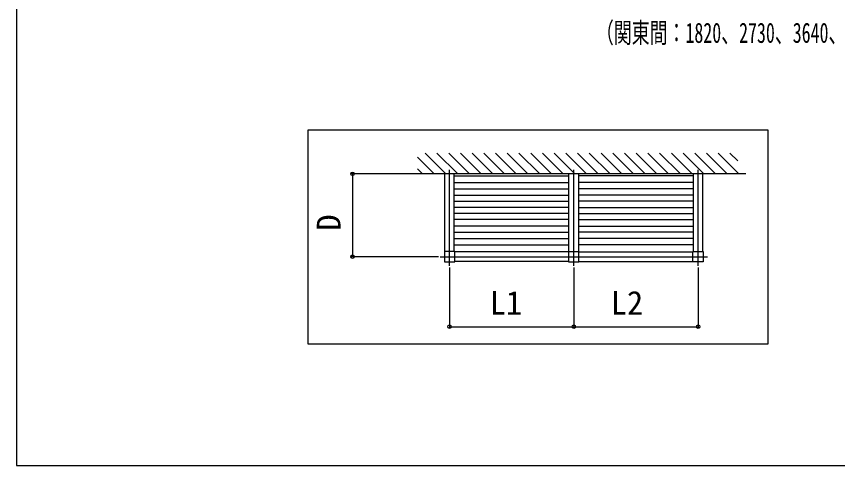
# Model space of a CAD drawing. Units: millimetres, scale not verified. Extents: x -875 to 875, y -1304 to 1297.
# Drawn here: x -875 to -369, y -1304 to -1027 of the extents above; entities that cross this region are included whole.
import ezdxf
from ezdxf.enums import TextEntityAlignment as Align

# ---------------------------------------------------------------- set-up
doc = ezdxf.new("R2010")
doc.units = ezdxf.units.MM
doc.header["$LTSCALE"] = 8
for name, color, linetype in [('0-4_YKK_12', 2, 'Continuous'), ('0-6_YKK_A1', 4, 'Continuous'), ('0-7_YKK_D', 6, 'Continuous'), ('0-8_YKK_ZWAK', 7, 'Continuous')]:
    doc.layers.add(name, color=color, linetype=linetype)
doc.styles.add('ＭＳ ゴシック', font='')
doc.styles.get('ＭＳ ゴシック').set_extended_font_data('MS Gothic')

msp = doc.modelspace()

# ---------------------------------------------------------------- linework, layer by layer
at = {"layer": '0-4_YKK_12'}
for p, q in [((-607.913, -1180.985), (-607.913, -1121.686)), ((-531.255, -1180.985), (-531.255, -1121.686)), ((-454.596, -1180.985), (-454.596, -1121.686)), ((-613.607, -1175.291), (-448.902, -1175.291))]:
    msp.add_line(p, q, dxfattribs=at)
at = {"layer": '0-6_YKK_A1'}
for p, q in [((-627.705, -1113.819), (-617.338, -1124.186)), ((-622.887, -1111.409), (-610.11, -1124.186)), ((-615.659, -1111.409), (-602.883, -1124.186)), ((-608.432, -1111.409), (-595.655, -1124.186)), ((-601.204, -1111.409), (-588.428, -1124.186)), ((-593.977, -1111.409), (-581.2, -1124.186)), ((-586.749, -1111.409), (-573.973, -1124.186)), ((-579.522, -1111.409), (-566.746, -1124.186)), ((-572.295, -1111.409), (-559.518, -1124.186)), ((-565.067, -1111.409), (-552.291, -1124.186)), ((-557.84, -1111.409), (-545.063, -1124.186)), ((-550.612, -1111.409), (-537.836, -1124.186)), ((-543.385, -1111.409), (-530.609, -1124.186)), ((-536.157, -1111.409), (-523.381, -1124.186)), ((-528.93, -1111.409), (-516.154, -1124.186)), ((-521.703, -1111.409), (-508.926, -1124.186)), ((-514.475, -1111.409), (-501.699, -1124.186)), ((-507.248, -1111.409), (-494.471, -1124.186)), ((-500.02, -1111.409), (-487.244, -1124.186)), ((-492.793, -1111.409), (-480.017, -1124.186)), ((-485.566, -1111.409), (-472.789, -1124.186)), ((-478.338, -1111.409), (-465.562, -1124.186)), ((-471.111, -1111.409), (-458.334, -1124.186)), ((-463.883, -1111.409), (-451.107, -1124.186)), ((-456.656, -1111.409), (-443.879, -1124.186)), ((-449.428, -1111.409), (-436.652, -1124.186)), ((-442.201, -1111.409), (-429.425, -1124.186)), ((-434.974, -1111.409), (-430.131, -1116.252)), ((-627.705, -1121.046), (-624.565, -1124.186)), ((-425.101, -1124.186), (-627.705, -1124.186)), ((-610.862, -1172.097), (-610.862, -1124.186)), ((-604.965, -1172.097), (-604.965, -1124.186)), ((-534.449, -1124.186), (-534.449, -1178.485)), ((-528.061, -1178.485), (-528.061, -1124.186)), ((-511.559, -1124.186), (-514.751, -1124.186)), ((-496.653, -1124.186), (-499.845, -1124.186)), ((-457.545, -1172.097), (-457.545, -1124.186)), ((-451.648, -1172.097), (-451.648, -1124.186)), ((-604.965, -1125.463), (-534.449, -1125.463)), ((-457.545, -1125.463), (-528.061, -1125.463)), ((-604.965, -1129.576), (-534.449, -1129.576)), ((-604.965, -1133.409), (-534.449, -1133.409)), ((-457.545, -1129.576), (-528.061, -1129.576)), ((-457.545, -1133.409), (-528.061, -1133.409)), ((-604.965, -1137.242), (-534.449, -1137.242)), ((-457.545, -1137.242), (-528.061, -1137.242)), ((-604.965, -1141.075), (-534.449, -1141.075)), ((-457.545, -1141.075), (-528.061, -1141.075)), ((-534.449, -1144.908), (-604.965, -1144.908)), ((-534.449, -1148.741), (-604.965, -1148.741)), ((-528.061, -1144.908), (-457.545, -1144.908)), ((-528.061, -1148.741), (-457.545, -1148.741)), ((-534.449, -1152.294), (-604.965, -1152.294)), ((-528.061, -1152.294), (-457.545, -1152.294)), ((-534.449, -1156.407), (-604.965, -1156.407)), ((-528.061, -1156.407), (-457.545, -1156.407)), ((-604.965, -1160.24), (-534.449, -1160.24)), ((-604.965, -1164.073), (-534.449, -1164.073)), ((-457.545, -1160.24), (-528.061, -1160.24)), ((-457.545, -1164.073), (-528.061, -1164.073)), ((-604.965, -1167.905), (-534.449, -1167.905)), ((-457.545, -1167.905), (-528.061, -1167.905)), ((-534.449, -1172.343), (-604.719, -1172.343)), ((-534.449, -1172.097), (-528.061, -1172.097)), ((-528.061, -1172.343), (-457.791, -1172.343)), ((-610.807, -1175.291), (-611.115, -1175.291)), ((-534.449, -1178.24), (-604.719, -1178.24)), ((-534.449, -1178.485), (-528.061, -1178.485)), ((-528.061, -1178.24), (-457.791, -1178.24))]:
    msp.add_line(p, q, dxfattribs=at)
for points in [[(-695, -1096.945), (-411.534, -1096.945), (-411.534, -1229.2), (-695, -1229.2)], [(-611.107, -1178.485), (-604.719, -1178.485), (-604.719, -1172.097), (-611.107, -1172.097)], [(-451.402, -1178.485), (-457.791, -1178.485), (-457.791, -1172.097), (-451.402, -1172.097)]]:
    msp.add_lwpolyline(points, close=True, dxfattribs=at)
at = {"layer": '0-7_YKK_D'}
for p, q in [((-626.913, -1124.186), (-668.705, -1124.186)), ((-667.705, -1124.186), (-667.705, -1175.291)), ((-614.607, -1175.291), (-668.705, -1175.291)), ((-607.913, -1181.985), (-607.913, -1219.485)), ((-531.255, -1181.985), (-531.255, -1219.485)), ((-531.255, -1181.985), (-531.255, -1219.485)), ((-454.596, -1181.985), (-454.596, -1219.485)), ((-607.913, -1218.485), (-531.255, -1218.485)), ((-531.255, -1218.485), (-454.596, -1218.485))]:
    msp.add_line(p, q, dxfattribs=at)
for centre in [(-667.705, -1124.186), (-667.705, -1175.291), (-607.913, -1218.485), (-531.255, -1218.485), (-531.255, -1218.485), (-454.596, -1218.485)]:
    msp.add_circle(centre, 1.075, dxfattribs=at)
at = {"layer": '0-8_YKK_ZWAK'}
msp.add_line((-875, 1245.8), (-875, -1304.2), dxfattribs=at)
msp.add_lwpolyline([(-875, -1304.2), (875, -1304.2), (875, 1245.8)], dxfattribs=at)

# ---------------------------------------------------------------- texts
at = {"layer": '0-7_YKK_D', "style": 'ＭＳ ゴシック', "width": 0.65}
msp.add_text('（関東間：1820、2730、3640、MM：2000、3000、4000、九州・四国間：1910、2865、3820）', height=12.46, dxfattribs=at).set_placement((-517.645, -1047.098), align=Align.BOTTOM_LEFT)
at = {"layer": '0-7_YKK_D', "style": 'ＭＳ ゴシック'}
msp.add_text('D', height=14.66, rotation=90, dxfattribs=at).set_placement((-670.705, -1159.227), align=Align.BOTTOM_LEFT)
for s, p in [('L1', (-583.107, -1215.485)), ('L2', (-508.437, -1215.485))]:
    msp.add_text(s, height=14.66, dxfattribs=at).set_placement(p, align=Align.BOTTOM_LEFT)

doc.saveas('drawing.dxf')
